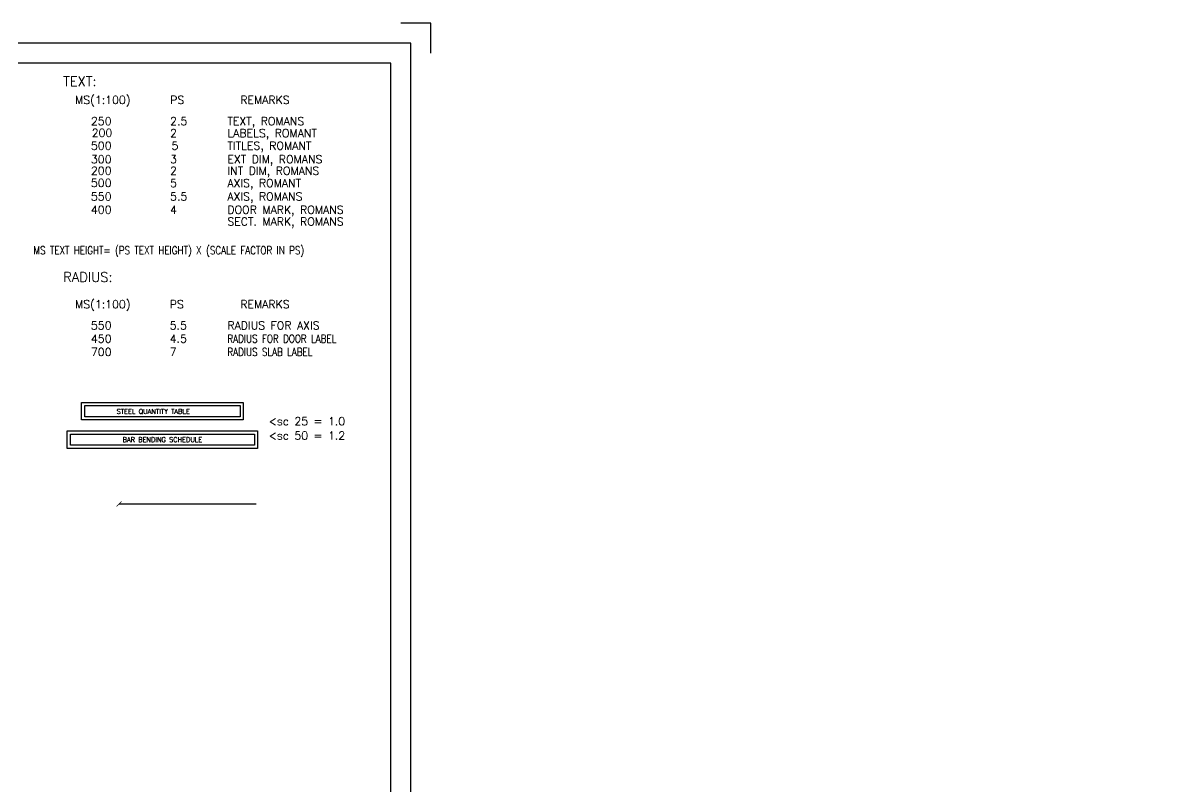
# Model space of a CAD drawing. Extents: x 660761725 to 1323371458, y 2734871439 to 5470067957.
# Drawn here: x 660896105 to 660932101, y 2735260843 to 2735284710 of the extents above; entities that cross this region are included whole.
import ezdxf
from ezdxf import colors
from ezdxf.entities.mleader import LeaderData, LeaderLine
from ezdxf.math import Vec2, Vec3

# ---------------------------------------------------------------- set-up
doc = ezdxf.new("R2010")
doc.units = 0
doc.layers.add('S-GN-CON', color=3, linetype='Continuous', lineweight=35)
for name, color, linetype in [('S-TXT', 3, 'Continuous'), ('S-TXT-B', 7, 'Continuous'), ('TBLOCK', 7, 'Continuous')]:
    doc.layers.add(name, color=color, linetype=linetype)
doc.styles.add('EN-SC', font='swissl.ttf')
doc.styles.add('KACKC - ROMANS', font='romans.shx')
doc.styles.add('ROMANS', font='romans.shx')
doc.styles.add('ROMANT', font='romant')

# ---------------------------------------------------------------- blocks, each defined once
blk = doc.blocks.new('STEEL QUANTITY TABLE')
at = {"layer": 'S-TXT', "color": 140}
for points in [[(0, 275), (2525, 275), (2525, 0), (0, 0)], [(50, 225), (2475, 225), (2475, 50), (50, 50)]]:
    blk.add_lwpolyline(points, close=True, dxfattribs=at)
at = {"layer": 'S-GN-CON', "style": 'EN-SC'}
blk.add_attdef('TABLE', (1262, 0), '', height=0.2, dxfattribs=at)
at = {"layer": 'S-TXT', "color": 140, "insert": (547, 171), "char_height": 75, "width": 1615.33, "attachment_point": 1}
blk.add_mtext('{\\Fromant|c0;STEEL QUANTITY TABLE}', dxfattribs=at)
blk = doc.blocks.new('BAR BENDING SCHEDULE')
at = {"layer": 'S-TXT', "color": 140}
for points in [[(0, 275), (2975, 275), (2975, 0), (0, 0)], [(50, 225), (2925, 225), (2925, 50), (50, 50)]]:
    blk.add_lwpolyline(points, close=True, dxfattribs=at)
at = {"layer": 'S-GN-CON', "style": 'EN-SC'}
blk.add_attdef('BAR', (1487.5, 137.5), '', height=0.2, dxfattribs=at)
at = {"layer": 'S-TXT', "color": 140, "insert": (1487.5, 137.5), "char_height": 75, "width": 1750.188, "attachment_point": 5}
blk.add_mtext('{\\Fromant|c0;BAR BENDING SCHEDULE}', dxfattribs=at)
blk = doc.blocks.new('_ARCHTICK')
at = {"color": 0, "linetype": 'ByBlock', "const_width": 0.15}
blk.add_lwpolyline([(-0.5, -0.5), (0.5, 0.5)], dxfattribs=at)

msp = doc.modelspace()

# ---------------------------------------------------------------- linework, layer by layer
at = {"layer": 'TBLOCK', "color": 9}
msp.add_lwpolyline([(660908844.03945255, 2735283772.21557379), (660908844.03945255, 2735284709.71557283), (660907906.53945291, 2735284709.71557283)], dxfattribs=at)
at = {"layer": 'TBLOCK'}
for points in [[(660858219.0394727, 2735238510.12644005), (660908219.03945279, 2735238510.12644005), (660908219.03945279, 2735284084.71557283), (660858219.0394727, 2735284084.71557283)], [(660858844.03947246, 2735239135.12644005), (660907594.03945303, 2735239135.12644005), (660907594.03945303, 2735283459.71557379), (660858844.03947246, 2735283459.71557379)]]:
    msp.add_lwpolyline(points, close=True, dxfattribs=at)

# ---------------------------------------------------------------- block references
at = {"layer": 'S-GN-CON', "xscale": 1.999999999200099, "yscale": 1.999999999200099, "zscale": 1.999999999200099}
for name, p, values in [('STEEL QUANTITY TABLE', (660897936.19632995, 2735272309.27661324), {'TABLE': 'STEEL QUANTITY TABLE'}), ('BAR BENDING SCHEDULE', (660897486.19633007, 2735271419.78332806), {'BAR': 'BAR BENDING SCHEDULE'})]:
    msp.add_blockref(name, p, dxfattribs=at).add_auto_attribs(values)

# ---------------------------------------------------------------- texts
at = {"style": 'ROMANT'}
for s, height, p in [('TEXT:', 299.99999988, (660897361.52668488, 2735282740.9985671)), ('MS(1:100)', 249.9999999, (660897730.63168216, 2735282182.40637493)), ('PS', 249.9999999, (660900703.01623106, 2735282182.40637493)), ('REMARKS', 249.9999999, (660902894.35222197, 2735282182.40637493)), ('RADIUS:', 299.99999988, (660897361.52668488, 2735276624.80918503)), ('MS(1:100)', 249.9999999, (660897730.63168216, 2735275799.24047709)), ('PS', 249.9999999, (660900689.90100789, 2735275799.24047709)), ('REMARKS', 249.9999999, (660902894.35222197, 2735275799.24047709))]:
    msp.add_text(s, height=height, dxfattribs=at).set_placement(p)
at = {"layer": 'S-GN-CON', "style": 'EN-SC'}
msp.add_attdef('BAR', (660897992.77909088, 2735261311.64323282), '', height=0.4, dxfattribs=at)
at = {"layer": 'S-TXT'}
for s, style, p in [('250', 'ROMANS', (660898227.55446768, 2735281519.56095886)), ('2.5', 'ROMANS', (660900701.15495408, 2735281519.56095886)), ('TEXT, ROMANS', 'ROMANS', (660902490.89063823, 2735281519.56095886)), ('200', 'ROMANT', (660898251.50895166, 2735281155.09665108)), ('2', 'ROMANT', (660900701.15495408, 2735281144.21459103)), ('LABELS, ROMANT', 'ROMANT', (660902490.89063823, 2735281144.21459103)), ('300', 'ROMANS', (660898227.55446768, 2735280328.85428286)), ('3', 'ROMANS', (660900701.15495408, 2735280328.85428286)), ('EXT DIM, ROMANS', 'ROMANS', (660902490.89063823, 2735280328.85428286)), ('200', 'ROMANS', (660898227.55446768, 2735279970.49771595)), ('2', 'ROMANS', (660900701.15495408, 2735279970.49771595)), ('INT DIM, ROMANS', 'ROMANS', (660902490.89063823, 2735279970.49771595)), ('500', 'ROMANT', (660898227.55446768, 2735279590.74020195)), ('5', 'ROMANT', (660900701.15495408, 2735279585.7552371)), ('AXIS, ROMANT', 'ROMANT', (660902490.89063823, 2735279585.7552371)), ('550', 'ROMANS', (660898227.55446768, 2735279165.31335402)), ('5.5', 'ROMANS', (660900701.15495408, 2735279165.31335402)), ('AXIS, ROMANS', 'ROMANS', (660902490.89063823, 2735279165.31335402)), ('400', 'ROMANS', (660898227.55446768, 2735278752.71325016)), ('4', 'ROMANS', (660900701.15495408, 2735278752.71325016)), ('DOOR MARK, ROMANS', 'ROMANS', (660902490.89063823, 2735278752.71325016)), ('SECT. MARK, ROMANS', 'ROMANS', (660902490.89063823, 2735278382.11511612)), ('550', 'ROMANS', (660898227.55446768, 2735275136.39506102)), ('5.5', 'ROMANS', (660900688.03973091, 2735275136.39506102)), ('RADIUS FOR AXIS', 'ROMANS', (660902490.89063823, 2735275136.39506102)), ('450', 'ROMANS', (660898227.55446768, 2735274723.79495716)), ('4.5', 'ROMANS', (660900688.03973091, 2735274723.79495716)), ('700', 'ROMANS', (660898227.55446768, 2735274307.78707504)), ('7', 'ROMANS', (660900688.03973091, 2735274307.78707504)), ('<sc 25 = 1.0', 'ROMANS', (660903780.9777261, 2735272144.60552216)), ('<sc 50 = 1.2', 'ROMANS', (660903780.9777261, 2735271696.39295578))]:
    msp.add_text(s, height=249.9999999, dxfattribs=dict(at, style=style)).set_placement(p)
at = {"layer": 'S-TXT', "width": 0.8}
for s, style, p in [('MS TEXT HEIGHT= (PS TEXT HEIGHT) X (SCALE FACTOR IN PS)', 'ROMANT', (660896432.75478542, 2735277484.90438604)), ('RADIUS FOR DOOR LABEL', 'ROMANS', (660902490.89063823, 2735274723.79495716)), ('RADIUS SLAB LABEL', 'ROMANS', (660902490.89063823, 2735274307.78707504))]:
    msp.add_text(s, height=249.9999999, dxfattribs=dict(at, style=style)).set_placement(p)
at = {"layer": 'S-TXT-B', "style": 'ROMANT'}
for s, p in [('500', (660898227.55446768, 2735280751.31142807)), ('TITLES, ROMANT', (660902490.89063823, 2735280752.83325005))]:
    msp.add_text(s, height=249.9999999, dxfattribs=at).set_placement(p)
at = {"layer": 'S-TXT-B', "insert": (660900745.13563788, 2735281002.83325005), "char_height": 249.9999999, "width": 166.6666666, "attachment_point": 1, "style": 'ROMANT'}
msp.add_mtext('5', dxfattribs=at)

# ---------------------------------------------------------------- leaders
ml = msp.add_multileader_mtext('Standard')
ml.set_content('\\pxql,t11;{\\W0.75;\\C3;REFER TO COLUMN\\PFOUNDATION TO\\PGROUND REINF.}', color=256, style='KACKC - ROMANS')
ml.set_leader_properties(color=8, linetype='ByLayer', lineweight=-1)
ml.set_arrow_properties(name='ARCHTICK')
ml.build(insert=Vec2(0, 0))
ml.multileader.update_dxf_attribs({"text_left_attachment_type": 6, "text_right_attachment_type": 6, "dogleg_length": 10, "arrow_head_size": 155.99999994, "scale": 100})
ctx = ml.context
ctx.base_point, ctx.scale, ctx.char_height, ctx.arrow_head_size, ctx.landing_gap_size, ctx.plane_origin = Vec3(660900284.68112814, 2735269688.75605392), 100, 249.9999999, 155.99999994, 15.99999999, Vec3(660903465.84869015, 2735276703.39630604)
ctx.left_attachment, ctx.right_attachment, ctx.text_align_type = 6, 6, 1
notes = []
notes.append((ctx, [(0, (1, 1, 0), (660899877.35187292, 2735269688.75605392), (1, 0), 407.32925519, [(0, [(660899106.53212309, 2735269688.75605392)], 0, [])])]))
ctx.mtext.insert, ctx.mtext.width, ctx.mtext.defined_height, ctx.mtext.alignment, ctx.mtext.line_spacing_factor, ctx.mtext.flow_direction = Vec3(660901631.03827047, 2735269988.75605392), 2798.1276220315, 2625.76065381, 2, 0.9, 5
for ctx, leaders in notes:
    for number, flags, end, landing, length, lines in leaders:
        leader = LeaderData()
        leader.index, (leader.has_last_leader_line, leader.has_dogleg_vector, leader.attachment_direction) = number, flags
        leader.last_leader_point, leader.dogleg_vector, leader.dogleg_length = Vec3(end), Vec3(landing), length
        for number, points, colour, breaks in lines:
            line = LeaderLine()
            line.index, line.vertices, line.color, line.breaks = number, Vec3.list(points), colors.encode_raw_color(colour), breaks
            leader.lines.append(line)
        ctx.leaders.append(leader)

doc.saveas('drawing.dxf')
